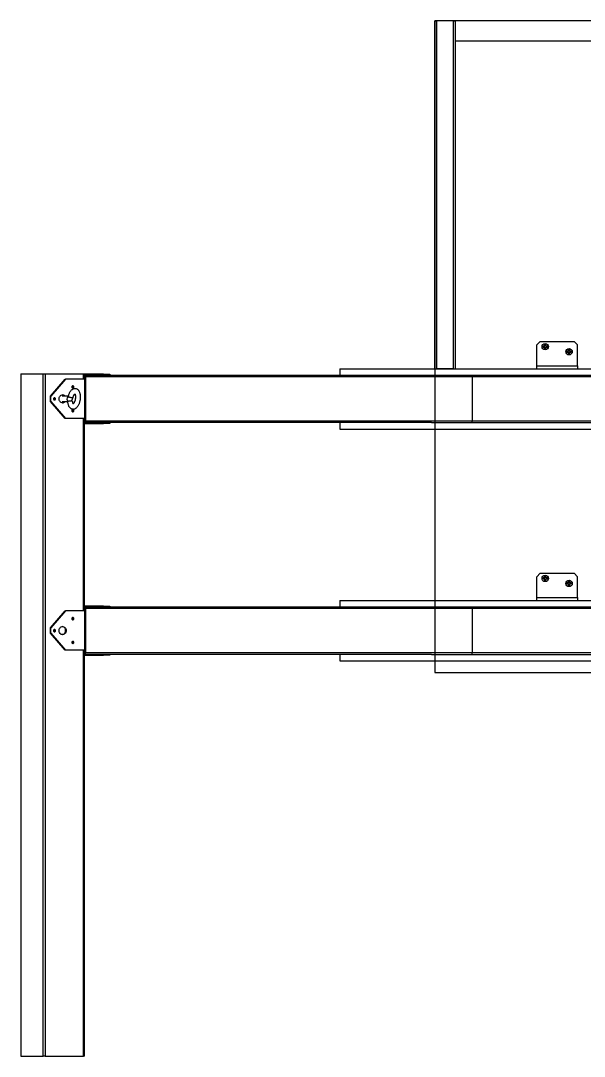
# Model space of a CAD drawing. Header units: inches. Extents: x 0 to 10.9, y 0 to 8.4.
# Drawn here: x 2.585 to 3.882, y 2.793 to 5.176 of the extents above; entities that cross this region are included whole.
import ezdxf

# ---------------------------------------------------------------- set-up
doc = ezdxf.new("R2010")
doc.units = ezdxf.units.IN
doc.header["$MEASUREMENT"] = 0

msp = doc.modelspace()

# ---------------------------------------------------------------- linework, layer by layer
at = {"color": 7, "linetype": 'Continuous', "lineweight": 25}
for p, q in [((3.5382, 4.3752), (3.5382, 5.176)), ((3.5382, 5.176), (3.5421, 5.176)), ((5.0069, 5.176), (3.5382, 5.176)), ((3.5382, 5.176), (3.5382, 3.676)), ((3.5421, 5.176), (3.5421, 4.3752)), ((3.5812, 5.176), (3.5421, 5.176)), ((3.5812, 4.3752), (3.5812, 5.176)), ((3.5812, 5.176), (3.5851, 5.176)), ((3.5851, 5.176), (3.5851, 5.1291)), ((4.9601, 5.176), (3.5851, 5.176)), ((3.5851, 5.1291), (3.5851, 4.3752)), ((4.9601, 5.1291), (3.5851, 5.1291)), ((3.7804, 4.4377), (3.7726, 4.4299)), ((3.7804, 4.4377), (3.8585, 4.4377)), ((3.8663, 4.4299), (3.8585, 4.4377)), ((3.7726, 4.3818), (3.7726, 4.4299)), ((3.7892, 4.427), (3.7872, 4.427)), ((3.7873, 4.4269), (3.7872, 4.427)), ((3.7872, 4.425), (3.7892, 4.425)), ((3.7873, 4.425), (3.7872, 4.425)), ((3.7873, 4.4269), (3.7892, 4.4267)), ((3.7892, 4.4252), (3.7873, 4.425)), ((3.7905, 4.4275), (3.7892, 4.427)), ((3.7892, 4.4267), (3.7908, 4.4273)), ((3.7892, 4.4267), (3.7892, 4.427)), ((3.7892, 4.4252), (3.7892, 4.425)), ((3.7892, 4.425), (3.7905, 4.4244)), ((3.7911, 4.4289), (3.7905, 4.4275)), ((3.7908, 4.4273), (3.7905, 4.4275)), ((3.7908, 4.4247), (3.7905, 4.4244)), ((3.7905, 4.4244), (3.7911, 4.423)), ((3.7913, 4.4231), (3.7908, 4.4247)), ((3.7911, 4.4308), (3.7911, 4.4289)), ((3.7911, 4.4307), (3.7911, 4.4308)), ((3.7913, 4.4289), (3.7911, 4.4307)), ((3.7913, 4.4289), (3.7911, 4.4289)), ((3.7913, 4.4231), (3.7911, 4.423)), ((3.7911, 4.4212), (3.7913, 4.4231)), ((3.7911, 4.423), (3.7911, 4.4211)), ((3.7911, 4.4212), (3.7911, 4.4211)), ((3.793, 4.4307), (3.7929, 4.4289)), ((3.7929, 4.4289), (3.7931, 4.4289)), ((3.7929, 4.4289), (3.7934, 4.4273)), ((3.7929, 4.4231), (3.7931, 4.423)), ((3.7929, 4.4231), (3.793, 4.4212)), ((3.793, 4.4307), (3.7931, 4.4308)), ((3.793, 4.4212), (3.7931, 4.4211)), ((3.7931, 4.4289), (3.7931, 4.4308)), ((3.7937, 4.4275), (3.7931, 4.4289)), ((3.7931, 4.423), (3.7937, 4.4244)), ((3.7931, 4.4211), (3.7931, 4.423)), ((3.7934, 4.4273), (3.7937, 4.4275)), ((3.795, 4.4252), (3.7934, 4.4247)), ((3.7934, 4.4247), (3.7937, 4.4244)), ((3.795, 4.427), (3.7937, 4.4275)), ((3.7937, 4.4244), (3.795, 4.425)), ((3.797, 4.427), (3.795, 4.427)), ((3.795, 4.4267), (3.795, 4.427)), ((3.795, 4.4267), (3.7968, 4.4269)), ((3.795, 4.4252), (3.795, 4.425)), ((3.7968, 4.425), (3.795, 4.4252)), ((3.795, 4.425), (3.797, 4.425)), ((3.7968, 4.4269), (3.797, 4.427)), ((3.7968, 4.425), (3.797, 4.425)), ((3.8438, 4.4154), (3.8419, 4.4154)), ((3.842, 4.4153), (3.8419, 4.4154)), ((3.8419, 4.4134), (3.8438, 4.4134)), ((3.842, 4.4134), (3.8419, 4.4134)), ((3.842, 4.4153), (3.8439, 4.4152)), ((3.8439, 4.4136), (3.842, 4.4134)), ((3.8452, 4.416), (3.8438, 4.4154)), ((3.8439, 4.4152), (3.8438, 4.4154)), ((3.8439, 4.4136), (3.8438, 4.4134)), ((3.8438, 4.4134), (3.8452, 4.4128)), ((3.8439, 4.4152), (3.8455, 4.4157)), ((3.8458, 4.4173), (3.8452, 4.416)), ((3.8455, 4.4157), (3.8452, 4.416)), ((3.8455, 4.4131), (3.8452, 4.4128)), ((3.8452, 4.4128), (3.8458, 4.4115)), ((3.846, 4.4115), (3.8455, 4.4131)), ((3.8458, 4.4193), (3.8458, 4.4173)), ((3.8458, 4.4191), (3.8458, 4.4193)), ((3.846, 4.4173), (3.8458, 4.4191)), ((3.846, 4.4173), (3.8458, 4.4173)), ((3.8458, 4.4115), (3.8458, 4.4095)), ((3.846, 4.4115), (3.8458, 4.4115)), ((3.8458, 4.4096), (3.846, 4.4115)), ((3.8458, 4.4096), (3.8458, 4.4095)), ((3.8477, 4.4191), (3.8475, 4.4173)), ((3.8475, 4.4173), (3.8478, 4.4173)), ((3.8475, 4.4173), (3.8481, 4.4157)), ((3.8475, 4.4115), (3.8478, 4.4115)), ((3.8475, 4.4115), (3.8477, 4.4096)), ((3.8477, 4.4191), (3.8478, 4.4193)), ((3.8477, 4.4096), (3.8478, 4.4095)), ((3.8478, 4.4173), (3.8478, 4.4193)), ((3.8483, 4.416), (3.8478, 4.4173)), ((3.8478, 4.4115), (3.8483, 4.4128)), ((3.8478, 4.4095), (3.8478, 4.4115)), ((3.8481, 4.4157), (3.8483, 4.416)), ((3.8497, 4.4136), (3.8481, 4.4131)), ((3.8481, 4.4131), (3.8483, 4.4128)), ((3.8497, 4.4154), (3.8483, 4.416)), ((3.8483, 4.4128), (3.8497, 4.4134)), ((3.8516, 4.4154), (3.8497, 4.4154)), ((3.8497, 4.4152), (3.8497, 4.4154)), ((3.8497, 4.4152), (3.8515, 4.4153)), ((3.8497, 4.4136), (3.8497, 4.4134)), ((3.8515, 4.4134), (3.8497, 4.4136)), ((3.8497, 4.4134), (3.8516, 4.4134)), ((3.8515, 4.4153), (3.8516, 4.4154)), ((3.8515, 4.4134), (3.8516, 4.4134)), ((3.8663, 4.3818), (3.8663, 4.4299)), ((2.5852, 4.3635), (2.5852, 2.7932)), ((2.5852, 4.3635), (2.5857, 4.3635)), ((2.5857, 4.3635), (2.5857, 2.7932)), ((2.5857, 4.3635), (2.6365, 4.3635)), ((2.6365, 2.7932), (2.6365, 4.3635)), ((2.6365, 4.3635), (2.6418, 4.3635)), ((2.6418, 4.3635), (2.6418, 2.7932)), ((2.6418, 4.3635), (2.7298, 4.3635)), ((2.7298, 4.3635), (2.7317, 4.3635)), ((2.7298, 4.3511), (2.7298, 4.3635)), ((2.7317, 4.3511), (2.7317, 4.3635)), ((2.7758, 4.3624), (2.7317, 4.3624)), ((2.7317, 4.3606), (2.7758, 4.3606)), ((2.7758, 4.3606), (2.7758, 4.3624)), ((2.7758, 4.3624), (2.7901, 4.3624)), ((2.7901, 4.3606), (2.7758, 4.3606)), ((2.7901, 4.3624), (2.7901, 4.3606)), ((3.3194, 4.3752), (3.3194, 4.3605)), ((3.3194, 4.3752), (5.2257, 4.3752)), ((3.5812, 4.3752), (3.5421, 4.3752)), ((3.7726, 4.3818), (3.8663, 4.3818)), ((3.7726, 4.3752), (3.7726, 4.3818)), ((3.8663, 4.3818), (3.8663, 4.3752)), ((2.6536, 4.312), (2.6874, 4.3511)), ((2.6883, 4.3511), (2.6545, 4.312)), ((2.6874, 4.3511), (2.6883, 4.3511)), ((2.7325, 4.3511), (2.6883, 4.3511)), ((2.7328, 4.3605), (2.7317, 4.3605)), ((2.7325, 4.2606), (2.7325, 4.3511)), ((2.7343, 4.3511), (2.7325, 4.3511)), ((2.7328, 4.3605), (3.5304, 4.3605)), ((2.7343, 4.2606), (2.7343, 4.3511)), ((2.7348, 4.2551), (2.7348, 4.3566)), ((3.6241, 4.3566), (2.7348, 4.3566)), ((3.5304, 4.3605), (5.0147, 4.3605)), ((3.6241, 4.3566), (3.6241, 4.3605)), ((3.6241, 4.3566), (3.6241, 4.2551)), ((4.921, 4.3566), (3.6241, 4.3566)), ((2.6536, 4.2997), (2.6536, 4.312)), ((2.6545, 4.312), (2.6536, 4.312)), ((2.6874, 4.2606), (2.6536, 4.2997)), ((2.6536, 4.2997), (2.6545, 4.2997)), ((2.6545, 4.2997), (2.6545, 4.312)), ((2.6545, 4.2997), (2.6883, 4.2606)), ((2.6942, 4.3117), (2.6806, 4.3117)), ((2.6806, 4.3), (2.6938, 4.3)), ((2.6883, 4.2606), (2.6874, 4.2606)), ((2.7325, 4.2606), (2.6883, 4.2606)), ((2.7298, 3.8179), (2.7298, 4.2606)), ((2.7317, 3.8179), (2.7317, 4.2606)), ((2.7317, 4.2512), (2.7328, 4.2512)), ((2.7758, 4.2511), (2.7317, 4.2511)), ((2.7317, 4.2493), (2.7758, 4.2493)), ((2.7343, 4.2606), (2.7325, 4.2606)), ((3.5304, 4.2512), (2.7328, 4.2512)), ((2.7348, 4.2551), (3.6241, 4.2551)), ((2.7758, 4.2493), (2.7758, 4.2511)), ((2.7758, 4.2511), (2.7901, 4.2511)), ((2.7901, 4.2493), (2.7758, 4.2493)), ((2.7901, 4.2511), (2.7901, 4.2493)), ((3.3194, 4.2512), (3.3194, 4.2365)), ((3.5304, 4.2512), (5.0147, 4.2512)), ((3.6241, 4.2551), (4.921, 4.2551)), ((3.6241, 4.2512), (3.6241, 4.2551)), ((3.3194, 4.2365), (5.2257, 4.2365)), ((3.7804, 3.9045), (3.7726, 3.8967)), ((3.7726, 3.8486), (3.7726, 3.8967)), ((3.7804, 3.9045), (3.8585, 3.9045)), ((3.7892, 3.8938), (3.7872, 3.8938)), ((3.7873, 3.8937), (3.7872, 3.8938)), ((3.7872, 3.8918), (3.7892, 3.8918)), ((3.7873, 3.8918), (3.7872, 3.8918)), ((3.7873, 3.8937), (3.7892, 3.8935)), ((3.7892, 3.892), (3.7873, 3.8918)), ((3.7905, 3.8943), (3.7892, 3.8938)), ((3.7892, 3.8935), (3.7908, 3.8941)), ((3.7892, 3.8935), (3.7892, 3.8938)), ((3.7892, 3.892), (3.7892, 3.8918)), ((3.7892, 3.8918), (3.7905, 3.8912)), ((3.7911, 3.8957), (3.7905, 3.8943)), ((3.7908, 3.8941), (3.7905, 3.8943)), ((3.7908, 3.8915), (3.7905, 3.8912)), ((3.7905, 3.8912), (3.7911, 3.8898)), ((3.7913, 3.8899), (3.7908, 3.8915)), ((3.7911, 3.8976), (3.7911, 3.8957)), ((3.7911, 3.8975), (3.7911, 3.8976)), ((3.7913, 3.8957), (3.7911, 3.8975)), ((3.7913, 3.8957), (3.7911, 3.8957)), ((3.7913, 3.8899), (3.7911, 3.8898)), ((3.7911, 3.888), (3.7913, 3.8899)), ((3.7911, 3.8898), (3.7911, 3.8879)), ((3.7911, 3.888), (3.7911, 3.8879)), ((3.793, 3.8975), (3.7929, 3.8957)), ((3.7929, 3.8957), (3.7931, 3.8957)), ((3.7929, 3.8957), (3.7934, 3.8941)), ((3.7929, 3.8899), (3.7931, 3.8898)), ((3.7929, 3.8899), (3.793, 3.888)), ((3.793, 3.8975), (3.7931, 3.8976)), ((3.793, 3.888), (3.7931, 3.8879)), ((3.7931, 3.8957), (3.7931, 3.8976)), ((3.7937, 3.8943), (3.7931, 3.8957)), ((3.7931, 3.8898), (3.7937, 3.8912)), ((3.7931, 3.8879), (3.7931, 3.8898)), ((3.7934, 3.8941), (3.7937, 3.8943)), ((3.795, 3.892), (3.7934, 3.8915)), ((3.7934, 3.8915), (3.7937, 3.8912)), ((3.795, 3.8938), (3.7937, 3.8943)), ((3.7937, 3.8912), (3.795, 3.8918)), ((3.797, 3.8938), (3.795, 3.8938)), ((3.795, 3.8935), (3.795, 3.8938)), ((3.795, 3.8935), (3.7968, 3.8937)), ((3.795, 3.892), (3.795, 3.8918)), ((3.7968, 3.8918), (3.795, 3.892)), ((3.795, 3.8918), (3.797, 3.8918)), ((3.7968, 3.8937), (3.797, 3.8938)), ((3.7968, 3.8918), (3.797, 3.8918)), ((3.8458, 3.8841), (3.8452, 3.8828)), ((3.8458, 3.8861), (3.8458, 3.8841)), ((3.8458, 3.8859), (3.8458, 3.8861)), ((3.846, 3.8841), (3.8458, 3.8859)), ((3.846, 3.8841), (3.8458, 3.8841)), ((3.8477, 3.8859), (3.8475, 3.8841)), ((3.8475, 3.8841), (3.8478, 3.8841)), ((3.8475, 3.8841), (3.8481, 3.8825)), ((3.8477, 3.8859), (3.8478, 3.8861)), ((3.8478, 3.8841), (3.8478, 3.8861)), ((3.8483, 3.8828), (3.8478, 3.8841)), ((3.8663, 3.8967), (3.8585, 3.9045)), ((3.8663, 3.8486), (3.8663, 3.8967)), ((3.8438, 3.8822), (3.8419, 3.8822)), ((3.842, 3.8821), (3.8419, 3.8822)), ((3.8419, 3.8802), (3.8438, 3.8802)), ((3.842, 3.8802), (3.8419, 3.8802)), ((3.842, 3.8821), (3.8439, 3.882)), ((3.8439, 3.8804), (3.842, 3.8802)), ((3.8452, 3.8828), (3.8438, 3.8822)), ((3.8439, 3.882), (3.8438, 3.8822)), ((3.8439, 3.8804), (3.8438, 3.8802)), ((3.8438, 3.8802), (3.8452, 3.8796)), ((3.8439, 3.882), (3.8455, 3.8825)), ((3.8455, 3.8825), (3.8452, 3.8828)), ((3.8455, 3.8799), (3.8452, 3.8796)), ((3.8452, 3.8796), (3.8458, 3.8783)), ((3.846, 3.8783), (3.8455, 3.8799)), ((3.8458, 3.8783), (3.8458, 3.8763)), ((3.846, 3.8783), (3.8458, 3.8783)), ((3.8458, 3.8764), (3.846, 3.8783)), ((3.8458, 3.8764), (3.8458, 3.8763)), ((3.8475, 3.8783), (3.8478, 3.8783)), ((3.8475, 3.8783), (3.8477, 3.8764)), ((3.8477, 3.8764), (3.8478, 3.8763)), ((3.8478, 3.8783), (3.8483, 3.8796)), ((3.8478, 3.8763), (3.8478, 3.8783)), ((3.8481, 3.8825), (3.8483, 3.8828)), ((3.8497, 3.8804), (3.8481, 3.8799)), ((3.8481, 3.8799), (3.8483, 3.8796)), ((3.8497, 3.8822), (3.8483, 3.8828)), ((3.8483, 3.8796), (3.8497, 3.8802)), ((3.8516, 3.8822), (3.8497, 3.8822)), ((3.8497, 3.882), (3.8497, 3.8822)), ((3.8497, 3.882), (3.8515, 3.8821)), ((3.8497, 3.8804), (3.8497, 3.8802)), ((3.8515, 3.8802), (3.8497, 3.8804)), ((3.8497, 3.8802), (3.8516, 3.8802)), ((3.8515, 3.8821), (3.8516, 3.8822)), ((3.8515, 3.8802), (3.8516, 3.8802)), ((3.3194, 3.842), (3.3194, 3.8273)), ((3.3194, 3.842), (5.2257, 3.842)), ((3.7726, 3.8486), (3.8663, 3.8486)), ((3.7726, 3.842), (3.7726, 3.8486)), ((3.8663, 3.8486), (3.8663, 3.842)), ((2.6536, 3.7788), (2.6874, 3.8179)), ((2.6883, 3.8179), (2.6545, 3.7788)), ((2.6874, 3.8179), (2.6883, 3.8179)), ((2.7325, 3.8179), (2.6883, 3.8179)), ((2.7758, 3.8292), (2.7317, 3.8292)), ((2.7317, 3.8274), (2.7758, 3.8274)), ((2.7328, 3.8273), (2.7317, 3.8273)), ((2.7325, 3.7274), (2.7325, 3.8179)), ((2.7343, 3.8179), (2.7325, 3.8179)), ((2.7328, 3.8273), (3.5304, 3.8273)), ((2.7343, 3.7274), (2.7343, 3.8179)), ((2.7348, 3.7219), (2.7348, 3.8234)), ((3.6241, 3.8234), (2.7348, 3.8234)), ((2.7758, 3.8274), (2.7758, 3.8292)), ((2.7758, 3.8292), (2.7901, 3.8292)), ((2.7901, 3.8274), (2.7758, 3.8274)), ((2.7901, 3.8292), (2.7901, 3.8274)), ((3.5304, 3.8273), (5.0147, 3.8273)), ((3.6241, 3.8234), (3.6241, 3.8273)), ((3.6241, 3.8234), (3.6241, 3.7219)), ((4.921, 3.8234), (3.6241, 3.8234)), ((2.6536, 3.7665), (2.6536, 3.7788)), ((2.6545, 3.7788), (2.6536, 3.7788)), ((2.6536, 3.7665), (2.6545, 3.7665)), ((2.6874, 3.7274), (2.6536, 3.7665)), ((2.6545, 3.7665), (2.6545, 3.7788)), ((2.6545, 3.7665), (2.6883, 3.7274)), ((2.6883, 3.7274), (2.6874, 3.7274)), ((2.7325, 3.7274), (2.6883, 3.7274)), ((2.7298, 2.7932), (2.7298, 3.7274)), ((2.7317, 2.7932), (2.7317, 3.7274)), ((2.7317, 3.718), (2.7328, 3.718)), ((2.7758, 3.7179), (2.7317, 3.7179)), ((2.7343, 3.7274), (2.7325, 3.7274)), ((3.5304, 3.718), (2.7328, 3.718)), ((2.7348, 3.7219), (3.6241, 3.7219)), ((2.7758, 3.7161), (2.7758, 3.7179)), ((2.7758, 3.7179), (2.7901, 3.7179)), ((2.7901, 3.7179), (2.7901, 3.7161)), ((3.3194, 3.718), (3.3194, 3.7033)), ((3.5304, 3.718), (5.0147, 3.718)), ((3.6241, 3.7219), (4.921, 3.7219)), ((3.6241, 3.718), (3.6241, 3.7219)), ((2.7317, 3.7161), (2.7758, 3.7161)), ((2.7901, 3.7161), (2.7758, 3.7161)), ((3.3194, 3.7033), (5.2257, 3.7033)), ((3.5382, 3.676), (5.0069, 3.676)), ((2.5857, 2.7932), (2.5852, 2.7932)), ((2.5857, 2.7932), (2.6365, 2.7932)), ((2.6418, 2.7932), (2.6365, 2.7932)), ((2.6418, 2.7932), (2.7298, 2.7932)), ((2.7317, 2.7932), (2.7298, 2.7932))]:
    msp.add_line(p, q, dxfattribs=at)
at = {"color": 7, "linetype": 'Continuous', "lineweight": 25, "flags": 128}
for points in [[(2.7348, 4.3566), (2.7347, 4.3574), (2.7346, 4.3581), (2.7344, 4.3588), (2.7342, 4.3594), (2.7339, 4.3599), (2.7335, 4.3602), (2.7332, 4.3605), (2.7328, 4.3605)], [(2.6878, 4.3), (2.6868, 4.2988), (2.6853, 4.2977), (2.6837, 4.2969), (2.682, 4.2966), (2.6802, 4.2967), (2.6786, 4.2972), (2.677, 4.2982), (2.6757, 4.2995), (2.6747, 4.3011), (2.6739, 4.3029), (2.6736, 4.3049), (2.6736, 4.3069), (2.6739, 4.3088), (2.6747, 4.3106), (2.6757, 4.3122), (2.677, 4.3135), (2.6786, 4.3145), (2.6802, 4.315), (2.682, 4.3151), (2.6837, 4.3148), (2.6853, 4.3141), (2.6868, 4.3129), (2.6878, 4.3117)], [(2.7052, 4.3304), (2.7061, 4.3306), (2.7069, 4.3312), (2.7074, 4.3321), (2.7076, 4.3332), (2.7074, 4.3343), (2.7069, 4.3352), (2.7061, 4.3358), (2.7052, 4.336), (2.7043, 4.3358), (2.7035, 4.3352), (2.703, 4.3343), (2.7028, 4.3332), (2.703, 4.3321), (2.7035, 4.3312), (2.7043, 4.3306), (2.7052, 4.3304)], [(2.6629, 4.3031), (2.6639, 4.3033), (2.6646, 4.3039), (2.6652, 4.3048), (2.6653, 4.3059), (2.6652, 4.3069), (2.6646, 4.3078), (2.6639, 4.3084), (2.6629, 4.3086), (2.662, 4.3084), (2.6612, 4.3078), (2.6607, 4.3069), (2.6605, 4.3059), (2.6607, 4.3048), (2.6612, 4.3039), (2.662, 4.3033), (2.6629, 4.3031)], [(2.693, 4.2987), (2.6931, 4.2991), (2.6935, 4.2997), (2.6943, 4.3003), (2.6954, 4.3008), (2.6968, 4.3012), (2.6984, 4.3015), (2.7, 4.3015), (2.7015, 4.3014), (2.7028, 4.3012), (2.7038, 4.3008), (2.7045, 4.3002), (2.7047, 4.2997)], [(2.6942, 4.3117), (2.6942, 4.3116), (2.6945, 4.3113), (2.6952, 4.3109), (2.6963, 4.3105), (2.6976, 4.31), (2.6991, 4.3096), (2.7007, 4.3092), (2.7022, 4.3089), (2.7035, 4.3087), (2.7045, 4.3086), (2.7052, 4.3086), (2.7055, 4.3088), (2.7055, 4.3088)], [(2.7052, 4.2757), (2.7061, 4.276), (2.7069, 4.2766), (2.7074, 4.2775), (2.7076, 4.2785), (2.7074, 4.2796), (2.7069, 4.2805), (2.7061, 4.2811), (2.7052, 4.2813), (2.7043, 4.2811), (2.7035, 4.2805), (2.703, 4.2796), (2.7028, 4.2785), (2.703, 4.2775), (2.7035, 4.2766), (2.7043, 4.276), (2.7052, 4.2757)], [(2.7328, 4.2512), (2.7332, 4.2512), (2.7335, 4.2515), (2.7339, 4.2518), (2.7342, 4.2523), (2.7344, 4.2529), (2.7346, 4.2536), (2.7347, 4.2543), (2.7348, 4.2551)], [(2.7348, 3.8234), (2.7347, 3.8242), (2.7346, 3.8249), (2.7344, 3.8256), (2.7342, 3.8262), (2.7339, 3.8267), (2.7335, 3.827), (2.7332, 3.8273), (2.7328, 3.8273)], [(2.7052, 3.7972), (2.7061, 3.7974), (2.7069, 3.798), (2.7074, 3.7989), (2.7076, 3.8), (2.7074, 3.8011), (2.7069, 3.802), (2.7061, 3.8026), (2.7052, 3.8028), (2.7043, 3.8026), (2.7035, 3.802), (2.703, 3.8011), (2.7028, 3.8), (2.703, 3.7989), (2.7035, 3.798), (2.7043, 3.7974), (2.7052, 3.7972)], [(2.6629, 3.7699), (2.6639, 3.7701), (2.6646, 3.7707), (2.6652, 3.7716), (2.6653, 3.7727), (2.6652, 3.7737), (2.6646, 3.7746), (2.6639, 3.7752), (2.6629, 3.7754), (2.662, 3.7752), (2.6612, 3.7746), (2.6607, 3.7737), (2.6605, 3.7727), (2.6607, 3.7716), (2.6612, 3.7707), (2.662, 3.7701), (2.6629, 3.7699)], [(2.6896, 3.7727), (2.6894, 3.7707), (2.6888, 3.7688), (2.6879, 3.767), (2.6868, 3.7656), (2.6853, 3.7645), (2.6837, 3.7637), (2.682, 3.7634), (2.6802, 3.7635), (2.6786, 3.764), (2.677, 3.765), (2.6757, 3.7663), (2.6747, 3.7679), (2.6739, 3.7697), (2.6736, 3.7717), (2.6736, 3.7737), (2.6739, 3.7756), (2.6747, 3.7774), (2.6757, 3.779), (2.677, 3.7803), (2.6786, 3.7813), (2.6802, 3.7818), (2.682, 3.7819), (2.6837, 3.7816), (2.6853, 3.7808), (2.6868, 3.7797), (2.6879, 3.7783), (2.6888, 3.7765), (2.6894, 3.7746), (2.6896, 3.7727)], [(2.6811, 3.7634), (2.6824, 3.7636), (2.684, 3.7642), (2.6855, 3.7653), (2.6868, 3.7666), (2.6877, 3.7683), (2.6884, 3.7702), (2.6886, 3.7722), (2.6886, 3.7742), (2.6881, 3.7761), (2.6873, 3.7779), (2.6862, 3.7794), (2.6848, 3.7806), (2.6832, 3.7814), (2.6815, 3.7819), (2.6811, 3.7819)], [(2.7052, 3.7425), (2.7061, 3.7428), (2.7069, 3.7434), (2.7074, 3.7443), (2.7076, 3.7453), (2.7074, 3.7464), (2.7069, 3.7473), (2.7061, 3.7479), (2.7052, 3.7481), (2.7043, 3.7479), (2.7035, 3.7473), (2.703, 3.7464), (2.7028, 3.7453), (2.703, 3.7443), (2.7035, 3.7434), (2.7043, 3.7428), (2.7052, 3.7425)], [(2.7328, 3.718), (2.7332, 3.718), (2.7335, 3.7183), (2.7339, 3.7186), (2.7342, 3.7191), (2.7344, 3.7197), (2.7346, 3.7204), (2.7347, 3.7211), (2.7348, 3.7219)]]:
    msp.add_lwpolyline(points, dxfattribs=at)
at = {"color": 7, "linetype": 'Continuous', "lineweight": 25}
for centre in [(3.7921, 4.426), (3.8468, 4.4144), (3.7921, 3.8928), (3.8468, 3.8812)]:
    msp.add_circle(centre, 0.00745, dxfattribs=at)
for centre, radius, start, end in [((3.7921, 4.426), 0.00497, 168.463, 191.537), ((3.7921, 4.426), 0.00484, 168.6604, 191.3396), ((3.7921, 4.426), 0.00497, 78.463, 101.537), ((3.7921, 4.426), 0.00484, 78.6604, 101.3396), ((3.7921, 4.426), 0.00484, 258.6604, 281.3396), ((3.7921, 4.426), 0.00497, 258.463, 281.537), ((3.7921, 4.426), 0.00484, 348.6604, 11.3396), ((3.7921, 4.426), 0.00497, 348.463, 11.537), ((3.8468, 4.4144), 0.00497, 168.463, 191.537), ((3.8468, 4.4144), 0.00484, 168.6604, 191.3396), ((3.8468, 4.4144), 0.00497, 78.463, 101.537), ((3.8468, 4.4144), 0.00484, 78.6604, 101.3396), ((3.8468, 4.4144), 0.00484, 258.6604, 281.3396), ((3.8468, 4.4144), 0.00497, 258.463, 281.537), ((3.8468, 4.4144), 0.00484, 348.6604, 11.3396), ((3.8468, 4.4144), 0.00497, 348.463, 11.537), ((2.6804, 4.3074), 0.00771, 33.7067, 84.5757), ((2.7039, 4.3332), 0.00284, 285.7714, 72.4329), ((2.6616, 4.3059), 0.00284, 285.7714, 72.4329), ((2.6804, 4.3044), 0.00785, 274.6546, 325.7692), ((2.6975, 4.3059), 0.00622, 127.2738, 241.1221), ((2.7039, 4.2785), 0.00284, 285.7714, 72.4329), ((3.7921, 3.8928), 0.00497, 168.463, 191.537), ((3.7921, 3.8928), 0.00484, 168.6604, 191.3396), ((3.7921, 3.8928), 0.00497, 78.463, 101.537), ((3.7921, 3.8928), 0.00484, 78.6604, 101.3396), ((3.7921, 3.8928), 0.00484, 258.6604, 281.3396), ((3.7921, 3.8928), 0.00497, 258.463, 281.537), ((3.7921, 3.8928), 0.00484, 348.6604, 11.3396), ((3.7921, 3.8928), 0.00497, 348.463, 11.537), ((3.8468, 3.8812), 0.00497, 78.463, 101.537), ((3.8468, 3.8812), 0.00484, 78.6604, 101.3396), ((3.8468, 3.8812), 0.00497, 168.463, 191.537), ((3.8468, 3.8812), 0.00484, 168.6604, 191.3396), ((3.8468, 3.8812), 0.00484, 258.6604, 281.3396), ((3.8468, 3.8812), 0.00497, 258.463, 281.537), ((3.8468, 3.8812), 0.00484, 348.6604, 11.3396), ((3.8468, 3.8812), 0.00497, 348.463, 11.537), ((2.7039, 3.8), 0.00285, 287.5678, 72.4322), ((2.6616, 3.7727), 0.00285, 287.5634, 72.4366), ((2.7039, 3.7453), 0.00285, 287.5673, 72.4326)]:
    msp.add_arc(centre, radius, start, end, dxfattribs=at)
for points, knots in [([(3.7908, 4.4247), (3.7904, 4.4248), (3.7898, 4.425), (3.7894, 4.4252), (3.7892, 4.4252)], [0, 0, 0, 0, 0.705549, 1, 1, 1, 1]), ([(3.7908, 4.4273), (3.7909, 4.4277), (3.7911, 4.4282), (3.7913, 4.4287), (3.7913, 4.4289)], [0, 0, 0, 0, 0.705549, 1, 1, 1, 1]), ([(3.7934, 4.4247), (3.7933, 4.4243), (3.7931, 4.4237), (3.7929, 4.4232), (3.7929, 4.4231)], [0, 0, 0, 0, 0.7055493, 1, 1, 1, 1]), ([(3.7934, 4.4273), (3.7938, 4.4271), (3.7943, 4.4269), (3.7948, 4.4268), (3.795, 4.4267)], [0, 0, 0, 0, 0.7055493, 1, 1, 1, 1]), ([(3.8455, 4.4131), (3.8451, 4.4132), (3.8445, 4.4134), (3.844, 4.4136), (3.8439, 4.4136)], [0, 0, 0, 0, 0.705549, 1, 1, 1, 1]), ([(3.8455, 4.4157), (3.8456, 4.4161), (3.8458, 4.4166), (3.846, 4.4171), (3.846, 4.4173)], [0, 0, 0, 0, 0.705549, 1, 1, 1, 1]), ([(3.8481, 4.4131), (3.8479, 4.4127), (3.8477, 4.4121), (3.8476, 4.4117), (3.8475, 4.4115)], [0, 0, 0, 0, 0.7055493, 1, 1, 1, 1]), ([(3.8481, 4.4157), (3.8485, 4.4156), (3.849, 4.4154), (3.8495, 4.4152), (3.8497, 4.4152)], [0, 0, 0, 0, 0.7055493, 1, 1, 1, 1]), ([(2.693, 4.2987), (2.6931, 4.2982), (2.6932, 4.2967), (2.6936, 4.2944), (2.6944, 4.2918), (2.6954, 4.2894), (2.6966, 4.2874), (2.698, 4.2858), (2.6995, 4.2844), (2.7012, 4.2834), (2.7032, 4.2827), (2.7052, 4.2824), (2.7072, 4.2825), (2.7091, 4.2829), (2.711, 4.2837), (2.7127, 4.2849), (2.7145, 4.2863), (2.7161, 4.2882), (2.7176, 4.2903), (2.719, 4.2927), (2.7201, 4.2954), (2.7211, 4.2981), (2.7219, 4.301), (2.7224, 4.304), (2.7228, 4.3069), (2.7229, 4.3099), (2.7228, 4.3128), (2.7225, 4.3156), (2.7219, 4.3184), (2.721, 4.3209), (2.7199, 4.3232), (2.7186, 4.3251), (2.7172, 4.3266), (2.7156, 4.3278), (2.7138, 4.3287), (2.7118, 4.3292), (2.7098, 4.3293), (2.7079, 4.3291), (2.706, 4.3285), (2.7041, 4.3276), (2.7024, 4.3263), (2.7007, 4.3247), (2.6991, 4.3228), (2.6976, 4.3205), (2.6963, 4.318), (2.6953, 4.3153), (2.6946, 4.3132), (2.6943, 4.312), (2.6942, 4.3117)], [0, 0, 0, 0, 0.012877, 0.037309, 0.062174, 0.087523, 0.109907, 0.131033, 0.151013, 0.170185, 0.190951, 0.210869, 0.230337, 0.249735, 0.26957, 0.290305, 0.312283, 0.335536, 0.359664, 0.384015, 0.408182, 0.43211, 0.455854, 0.4795, 0.503145, 0.526863, 0.55075, 0.574919, 0.599489, 0.62455, 0.65004, 0.671885, 0.692476, 0.712058, 0.730993, 0.751357, 0.771046, 0.790426, 0.809934, 0.830066, 0.851254, 0.873745, 0.897405, 0.921707, 0.946005, 0.970078, 0.993925, 1, 1, 1, 1]), ([(2.7094, 4.3178), (2.7094, 4.3178), (2.7093, 4.3178), (2.7095, 4.3177), (2.7098, 4.3172), (2.7102, 4.3164), (2.7106, 4.3153), (2.7109, 4.3138), (2.7111, 4.312), (2.7112, 4.3101), (2.7111, 4.3079), (2.7109, 4.3057), (2.7104, 4.3035), (2.7099, 4.3014), (2.7092, 4.2995), (2.7084, 4.2978), (2.7075, 4.2964), (2.7067, 4.2953), (2.706, 4.2946), (2.7056, 4.2942), (2.7054, 4.2941), (2.7054, 4.2941), (2.7054, 4.2941)], [0, 0, 0, 0, 0.002928, 0.052675, 0.10425, 0.155221, 0.20712, 0.260743, 0.316163, 0.373114, 0.43121, 0.490043, 0.549218, 0.608315, 0.666878, 0.724525, 0.780884, 0.835659, 0.888784, 0.940721, 0.992903, 1, 1, 1, 1]), ([(2.7055, 4.3088), (2.7056, 4.3092), (2.7059, 4.3102), (2.7065, 4.3119), (2.7073, 4.3136), (2.7081, 4.3151), (2.7089, 4.3162), (2.7095, 4.3169), (2.7097, 4.3171), (2.7098, 4.3172)], [0, 0, 0, 0, 0.091562, 0.267886, 0.441936, 0.612316, 0.778061, 0.93879, 1, 1, 1, 1]), ([(2.6942, 4.3117), (2.6942, 4.3116), (2.6941, 4.3113), (2.6939, 4.311), (2.6938, 4.3107), (2.6938, 4.3107), (2.6938, 4.3107)], [0, 0, 0, 0, 0.2064804, 0.4843654, 0.7466611, 1, 1, 1, 1]), ([(2.7009, 4.3015), (2.7013, 4.3018), (2.7022, 4.3024), (2.7033, 4.3038), (2.7043, 4.3054), (2.705, 4.3071), (2.7054, 4.3083), (2.7055, 4.3088)], [0, 0, 0, 0, 0.180961, 0.379727, 0.595377, 0.823421, 1, 1, 1, 1]), ([(2.706, 4.2946), (2.706, 4.2946), (2.7058, 4.2948), (2.7055, 4.2956), (2.7051, 4.2969), (2.7048, 4.2982), (2.7047, 4.2992), (2.7047, 4.2997)], [0, 0, 0, 0, 0.081963, 0.321029, 0.565763, 0.818917, 1, 1, 1, 1]), ([(3.7908, 3.8915), (3.7904, 3.8916), (3.7898, 3.8918), (3.7894, 3.892), (3.7892, 3.892)], [0, 0, 0, 0, 0.705549, 1, 1, 1, 1]), ([(3.7908, 3.8941), (3.7909, 3.8945), (3.7911, 3.895), (3.7913, 3.8955), (3.7913, 3.8957)], [0, 0, 0, 0, 0.705549, 1, 1, 1, 1]), ([(3.7934, 3.8915), (3.7933, 3.8911), (3.7931, 3.8905), (3.7929, 3.89), (3.7929, 3.8899)], [0, 0, 0, 0, 0.7055493, 1, 1, 1, 1]), ([(3.7934, 3.8941), (3.7938, 3.8939), (3.7943, 3.8937), (3.7948, 3.8936), (3.795, 3.8935)], [0, 0, 0, 0, 0.7055493, 1, 1, 1, 1]), ([(3.8455, 3.8825), (3.8456, 3.8829), (3.8458, 3.8834), (3.846, 3.8839), (3.846, 3.8841)], [0, 0, 0, 0, 0.705549, 1, 1, 1, 1]), ([(3.8455, 3.8799), (3.8451, 3.88), (3.8445, 3.8802), (3.844, 3.8804), (3.8439, 3.8804)], [0, 0, 0, 0, 0.705549, 1, 1, 1, 1]), ([(3.8481, 3.8799), (3.8479, 3.8795), (3.8477, 3.8789), (3.8476, 3.8784), (3.8475, 3.8783)], [0, 0, 0, 0, 0.7055493, 1, 1, 1, 1]), ([(3.8481, 3.8825), (3.8485, 3.8823), (3.849, 3.8822), (3.8495, 3.882), (3.8497, 3.882)], [0, 0, 0, 0, 0.7055493, 1, 1, 1, 1])]:
    msp.add_open_spline(points, degree=3, knots=knots, dxfattribs=at)

doc.saveas('drawing.dxf')
